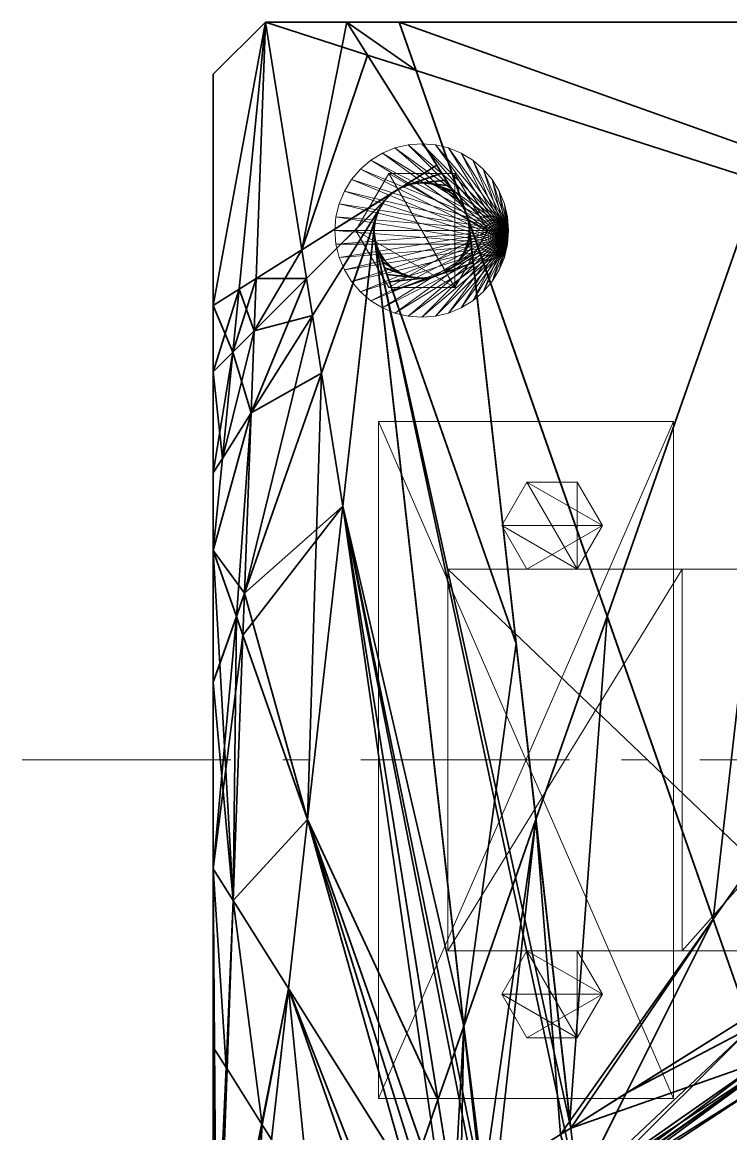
# Model space of a CAD drawing. Header units: millimetres. Extents: x -142 to 149, y -148 to 106.
# Drawn here: x -142 to -60.4, y -43.1 to 85 of the extents above; entities that cross this region are included whole.
import ezdxf

# ---------------------------------------------------------------- set-up
doc = ezdxf.new("R2010")
doc.units = ezdxf.units.MM
doc.linetypes.add('Center', pattern=[39, 24, -6, 3, -6])
for name, color, linetype, lineweight, true_color in [('M-BASE', 7, 'Continuous', 35, 0xbdc8d0), ('M-CENTER', 7, 'Center', 13, 0x9a8164), ('M-DETAIL', 7, 'Continuous', 13, 0x6c8298), ('M-HARDWARE', 7, 'Continuous', 18, 0xd1b579), ('M-STRUCTURE', 7, 'Continuous', 20, 0x509bab)]:
    doc.layers.add(name, color=color, linetype=linetype, lineweight=lineweight, true_color=true_color)

msp = doc.modelspace()

# ---------------------------------------------------------------- linework, layer by layer
at = {"layer": 'M-BASE'}
for points in [[(-114, 85), (-117.032, 54.239), (-120, 52.375)], [(-120, 52.375), (-120, 79), (-114, 85)], [(-120, 52.375, 12), (-117.032, 54.239, 12), (-114, 85, 12)], [(-114, 85, 12), (-120, 79, 12), (-120, 52.375, 12)], [(-114, 85, 12), (-114, 85), (-120, 79)], [(-120, 79), (-120, 79, 12), (-114, 85, 12)], [(-117.032, 54.239), (-114, 85), (-115.081, 55.466)], [(-117.032, 54.239, 12), (-115.081, 55.466, 12), (-114, 85, 12)], [(-115.081, 55.466), (-114, 85), (-109.806, 58.78)], [(-109.806, 58.78, 12), (-114, 85, 12), (-115.081, 55.466, 12)], [(-104.625, 85), (-114, 85), (-104.625, 85, 0.493)], [(-104.625, 85, 0.493), (-114, 85), (-104.625, 85, 0.902)], [(-104.625, 85, 12), (-104.625, 85, 0.902), (-114, 85)], [(-114, 85), (-114, 85, 12), (-104.625, 85, 12)], [(-109.806, 58.78), (-114, 85), (-104.625, 85)], [(-102.252, 81.222, 12), (-114, 85, 12), (-109.806, 58.78, 12)], [(-102.252, 81.222, 12), (-104.625, 85, 12), (-114, 85, 12)], [(-104.625, 85), (-94.28, 68.535), (-109.806, 58.78)], [(-98.608, 85, 0.81), (-98.608, 85), (-104.625, 85)], [(-104.625, 85), (-104.625, 85, 0.493), (-98.608, 85, 0.81)], [(-98.608, 85, 1.481), (-98.608, 85, 0.81), (-104.625, 85, 0.493)], [(-104.625, 85, 0.493), (-104.625, 85, 0.902), (-98.608, 85, 1.481)], [(-98.608, 85, 12), (-98.608, 85, 1.481), (-104.625, 85, 0.902)], [(-104.625, 85, 0.902), (-104.625, 85, 12), (-98.608, 85, 12)], [(-91.045, 63.386), (-104.625, 85), (-98.608, 85)], [(-104.625, 85, 12), (-102.252, 81.222, 12), (-96.656, 79.423, 12)], [(-96.656, 79.423, 12), (-98.608, 85, 12), (-104.625, 85, 12)], [(-50.703, 85, 3.331), (-50.703, 85), (-98.608, 85)], [(-98.608, 85), (-98.608, 85, 0.81), (-50.703, 85, 3.331)], [(-50.703, 85, 6.09), (-50.703, 85, 3.331), (-98.608, 85, 0.81)], [(-98.608, 85, 0.81), (-98.608, 85, 1.481), (-50.703, 85, 6.09)], [(-50.703, 85, 6.09), (-98.608, 85, 1.481), (-98.608, 85, 12)], [(-98.608, 85, 12), (-50.703, 85, 12), (-50.703, 85, 6.09)], [(-74.655, 16.548), (-98.608, 85), (-50.703, 85)], [(-98.608, 85, 12), (-96.656, 79.423, 12), (42.294, 34.745, 12)], [(42.294, 34.745, 12), (10.717, 85, 12), (-98.608, 85, 12)], [(-62.449, -18.337), (-74.655, 16.548), (-50.703, 85)], [(-50.703, 85), (10.717, 85), (-62.449, -18.337)], [(-58.499, -29.623), (-62.449, -18.337), (10.717, 85)], [(-109.806, 58.78, 12), (-94.28, 68.535, 12), (-102.252, 81.222, 12)], [(-91.045, 63.386, 12), (-96.656, 79.423, 12), (-102.252, 81.222, 12)], [(42.294, 34.745, 12), (-96.656, 79.423, 12), (-58.499, -29.623, 12)], [(-120, 58.204, 10.421), (-120, 79, 12), (-120, 58.204, 7.451)], [(-120, 58.204, 7.451), (-120, 79, 12), (-120, 58.204, 2.627)], [(-120, 58.204, 2.627), (-120, 79, 12), (-120, 79)], [(-120, 79), (-120, 58.204), (-120, 58.204, 2.627)], [(-120, 58.204, 12), (-120, 79, 12), (-120, 58.204, 10.421)], [(-98.386, 65.955), (-94.28, 68.535), (-93.691, 67.598)], [(-93.691, 67.598, 12), (-94.28, 68.535, 12), (-98.386, 65.955, 12)], [(-97.224, 66.362), (-93.691, 67.598), (-93.199, 66.816)], [(-93.199, 66.816, 12), (-93.691, 67.598, 12), (-97.224, 66.362, 12)], [(-96, 66.5), (-93.199, 66.816), (-92.773, 66.136)], [(-92.773, 66.136, 12), (-93.199, 66.816, 12), (-96, 66.5, 12)], [(-99.429, 65.3), (-99.299, 65.382), (-98.517, 65.873, 12)], [(-98.517, 65.873, 12), (-99.429, 65.3, 12), (-99.429, 65.3)], [(-98.386, 65.955, 12), (-98.517, 65.873, 12), (-99.299, 65.382)], [(-99.299, 65.382), (-98.386, 65.955), (-98.386, 65.955, 12)], [(-98.386, 65.955), (-98.241, 66.006), (-97.369, 66.311, 12)], [(-97.369, 66.311, 12), (-98.386, 65.955, 12), (-98.386, 65.955)], [(-97.224, 66.362, 12), (-97.369, 66.311, 12), (-98.241, 66.006)], [(-98.241, 66.006), (-97.224, 66.362), (-97.224, 66.362, 12)], [(-97.224, 66.362), (-97.071, 66.379), (-96.153, 66.483, 12)], [(-96.153, 66.483, 12), (-97.224, 66.362, 12), (-97.224, 66.362)], [(-96, 66.5, 12), (-96.153, 66.483, 12), (-97.071, 66.379)], [(-97.071, 66.379), (-96, 66.5), (-96, 66.5, 12)], [(-96, 66.5), (-95.847, 66.483), (-94.929, 66.379, 12)], [(-94.929, 66.379, 12), (-96, 66.5, 12), (-96, 66.5)], [(-94.776, 66.362, 12), (-94.929, 66.379, 12), (-95.847, 66.483)], [(-95.847, 66.483), (-94.776, 66.362), (-94.776, 66.362, 12)], [(-94.776, 66.362), (-92.773, 66.136), (-92.39, 65.527)], [(-92.39, 65.527, 12), (-92.773, 66.136, 12), (-94.776, 66.362, 12)], [(-94.776, 66.362), (-94.631, 66.311), (-93.759, 66.006, 12)], [(-93.759, 66.006, 12), (-94.776, 66.362, 12), (-94.776, 66.362)], [(-93.614, 65.955, 12), (-93.759, 66.006, 12), (-94.631, 66.311)], [(-94.631, 66.311), (-93.614, 65.955), (-93.614, 65.955, 12)], [(-93.614, 65.955), (-92.39, 65.527), (-92.036, 64.964)], [(-92.036, 64.964, 12), (-92.39, 65.527, 12), (-93.614, 65.955, 12)], [(-93.614, 65.955), (-93.483, 65.873), (-92.701, 65.382, 12)], [(-92.701, 65.382, 12), (-93.614, 65.955, 12), (-93.614, 65.955)], [(-92.571, 65.3, 12), (-92.701, 65.382, 12), (-93.483, 65.873)], [(-93.483, 65.873), (-92.571, 65.3), (-92.571, 65.3, 12)], [(-99.429, 65.3), (-109.275, 55.455), (-109.806, 58.78)], [(-99.429, 65.3, 12), (-109.806, 58.78, 12), (-109.275, 55.455, 12)], [(-100.3, 64.429), (-108.598, 51.223), (-109.275, 55.455)], [(-100.3, 64.429, 12), (-109.275, 55.455, 12), (-108.598, 51.223, 12)], [(-100.955, 63.386), (-100.873, 63.517), (-100.382, 64.299, 12)], [(-100.382, 64.299, 12), (-100.955, 63.386, 12), (-100.955, 63.386)], [(-100.3, 64.429, 12), (-100.382, 64.299, 12), (-100.873, 63.517)], [(-100.873, 63.517), (-100.3, 64.429), (-100.3, 64.429, 12)], [(-100.3, 64.429), (-100.191, 64.538), (-99.538, 65.191, 12)], [(-99.538, 65.191, 12), (-100.3, 64.429, 12), (-100.3, 64.429)], [(-99.429, 65.3, 12), (-99.538, 65.191, 12), (-100.191, 64.538)], [(-100.191, 64.538), (-99.429, 65.3), (-99.429, 65.3, 12)], [(-92.571, 65.3), (-92.036, 64.964), (-91.7, 64.429)], [(-91.7, 64.429, 12), (-92.036, 64.964, 12), (-92.571, 65.3, 12)], [(-92.571, 65.3), (-92.462, 65.191), (-91.809, 64.538, 12)], [(-91.809, 64.538, 12), (-92.571, 65.3, 12), (-92.571, 65.3)], [(-91.7, 64.429, 12), (-91.809, 64.538, 12), (-92.462, 65.191)], [(-92.462, 65.191), (-91.7, 64.429), (-91.7, 64.429, 12)], [(-91.7, 64.429), (-91.618, 64.299), (-91.127, 63.517, 12)], [(-91.127, 63.517, 12), (-91.7, 64.429, 12), (-91.7, 64.429)], [(-91.045, 63.386, 12), (-91.127, 63.517, 12), (-91.618, 64.299)], [(-91.618, 64.299), (-91.045, 63.386), (-91.045, 63.386, 12)], [(-100.955, 63.386), (-107.535, 44.581), (-108.598, 51.223)], [(-100.955, 63.386, 12), (-108.598, 51.223, 12), (-107.535, 44.581, 12)], [(-101.362, 62.224), (-101.311, 62.369), (-101.006, 63.241, 12)], [(-101.006, 63.241, 12), (-101.362, 62.224, 12), (-101.362, 62.224)], [(-100.955, 63.386, 12), (-101.006, 63.241, 12), (-101.311, 62.369)], [(-101.311, 62.369), (-100.955, 63.386), (-100.955, 63.386, 12)], [(-91.045, 63.386), (-90.994, 63.241), (-90.689, 62.369, 12)], [(-90.689, 62.369, 12), (-91.045, 63.386, 12), (-91.045, 63.386)], [(-90.638, 62.224, 12), (-90.689, 62.369, 12), (-90.994, 63.241)], [(-90.994, 63.241), (-90.638, 62.224), (-90.638, 62.224, 12)], [(-101.362, 62.224), (-105.08, 29.228), (-107.535, 44.581)], [(-101.362, 62.224, 12), (-107.535, 44.581, 12), (-105.08, 29.228, 12)], [(-101.5, 61), (-101.483, 61.153), (-101.379, 62.071, 12)], [(-101.379, 62.071, 12), (-101.5, 61, 12), (-101.5, 61)], [(-101.362, 62.224, 12), (-101.379, 62.071, 12), (-101.483, 61.153)], [(-101.483, 61.153), (-101.362, 62.224), (-101.362, 62.224, 12)], [(-90.638, 62.224), (-74.655, 16.548), (-82.852, -6.877)], [(-58.499, -29.623, 12), (-90.638, 62.224, 12), (-78.849, -42.41, 12)], [(-90.638, 62.224), (-90.621, 62.071), (-90.517, 61.153, 12)], [(-90.517, 61.153, 12), (-90.638, 62.224, 12), (-90.638, 62.224)], [(-90.5, 61, 12), (-90.517, 61.153, 12), (-90.621, 62.071)], [(-90.621, 62.071), (-90.5, 61), (-90.5, 61, 12)], [(-105.08, 29.228), (-101.5, 61), (-91.173, -30.657)], [(-89.121, -48.865, 12), (-101.5, 61, 12), (-105.08, 29.228, 12)], [(-101.5, 61, 12), (-101.483, 60.847, 12), (-101.379, 59.929)], [(-101.379, 59.929), (-101.5, 61), (-101.5, 61, 12)], [(-101.362, 59.776), (-101.379, 59.929), (-101.483, 60.847, 12)], [(-101.483, 60.847, 12), (-101.362, 59.776, 12), (-101.362, 59.776)], [(-91.045, 58.614), (-90.429, 60.372), (-90.355, 59.712)], [(-91.045, 58.614, 12), (-90.355, 59.712, 12), (-90.429, 60.372, 12)], [(-90.638, 59.776), (-90.5, 61), (-90.429, 60.372)], [(-90.638, 59.776, 12), (-90.429, 60.372, 12), (-90.5, 61, 12)], [(-90.638, 59.776, 12), (-90.621, 59.929, 12), (-90.517, 60.847)], [(-90.517, 60.847), (-90.638, 59.776), (-90.638, 59.776, 12)], [(-90.5, 61), (-90.517, 60.847), (-90.621, 59.929, 12)], [(-90.621, 59.929, 12), (-90.5, 61, 12), (-90.5, 61)], [(-91.173, -30.657), (-101.362, 59.776), (-85.138, 13.41)], [(-101.362, 59.776, 12), (-79.485, -42.81, 12), (-78.849, -42.41, 12)], [(-78.849, -42.41, 12), (-85.138, 13.41, 12), (-101.362, 59.776, 12)], [(-79.485, -42.81, 12), (-101.362, 59.776, 12), (-89.121, -48.865, 12)], [(-101.362, 59.776, 12), (-101.311, 59.631, 12), (-101.006, 58.759)], [(-101.006, 58.759), (-101.362, 59.776), (-101.362, 59.776, 12)], [(-100.955, 58.614), (-101.006, 58.759), (-101.311, 59.631, 12)], [(-101.311, 59.631, 12), (-100.955, 58.614, 12), (-100.955, 58.614)], [(-92.571, 56.7), (-90.274, 58.996), (-90.184, 58.199)], [(-92.571, 56.7, 12), (-90.184, 58.199, 12), (-90.274, 58.996, 12)], [(-91.7, 57.571), (-90.355, 59.712), (-90.274, 58.996)], [(-91.7, 57.571, 12), (-90.274, 58.996, 12), (-90.355, 59.712, 12)], [(-91.045, 58.614, 12), (-90.994, 58.759, 12), (-90.689, 59.631)], [(-90.689, 59.631), (-91.045, 58.614), (-91.045, 58.614, 12)], [(-90.638, 59.776), (-90.689, 59.631), (-90.994, 58.759, 12)], [(-90.994, 58.759, 12), (-90.638, 59.776, 12), (-90.638, 59.776)], [(-120, 58.204, 7.451), (-120, 52.375, 6.176), (-120, 52.375, 9.978)], [(-120, 52.375, 9.978), (-120, 58.204, 10.421), (-120, 58.204, 7.451)], [(-120, 58.204, 2.627), (-120, 52.375), (-120, 52.375, 6.176)], [(-120, 52.375, 6.176), (-120, 58.204, 7.451), (-120, 58.204, 2.627)], [(-120, 58.204), (-120, 52.375), (-120, 58.204, 2.627)], [(-120, 58.204, 10.421), (-120, 52.375, 9.978), (-120, 52.375, 12)], [(-120, 52.375, 12), (-120, 58.204, 12), (-120, 58.204, 10.421)], [(-115.301, 49.428, 12), (-109.275, 55.455, 12), (-109.806, 58.78, 12)], [(-109.806, 58.78, 12), (-115.081, 55.466, 12), (-115.301, 49.428, 12)], [(-115.081, 55.466), (-109.806, 58.78), (-109.275, 55.455)], [(-100.3, 57.571), (-100.747, 58.017), (-100.955, 58.614)], [(-100.955, 58.614, 12), (-100.747, 58.017, 12), (-100.3, 57.571, 12)], [(-100.955, 58.614, 12), (-100.873, 58.483, 12), (-100.382, 57.701)], [(-100.382, 57.701), (-100.955, 58.614), (-100.955, 58.614, 12)], [(-100.3, 57.571), (-100.382, 57.701), (-100.873, 58.483, 12)], [(-100.873, 58.483, 12), (-100.3, 57.571, 12), (-100.3, 57.571)], [(-99.429, 56.7), (-100.527, 57.39), (-100.747, 58.017)], [(-100.747, 58.017, 12), (-100.527, 57.39, 12), (-99.429, 56.7, 12)], [(-93.614, 56.045), (-90.184, 58.199), (-90.081, 57.281)], [(-93.614, 56.045, 12), (-90.081, 57.281, 12), (-90.184, 58.199, 12)], [(-91.7, 57.571, 12), (-91.618, 57.701, 12), (-91.127, 58.483)], [(-91.127, 58.483), (-91.7, 57.571), (-91.7, 57.571, 12)], [(-91.045, 58.614), (-91.127, 58.483), (-91.618, 57.701, 12)], [(-91.618, 57.701, 12), (-91.045, 58.614, 12), (-91.045, 58.614)], [(-98.386, 56.045), (-100.289, 56.711), (-100.527, 57.39)], [(-100.527, 57.39, 12), (-100.289, 56.711, 12), (-98.386, 56.045, 12)], [(-100.3, 57.571, 12), (-100.191, 57.462, 12), (-99.538, 56.809)], [(-99.538, 56.809), (-100.3, 57.571), (-100.3, 57.571, 12)], [(-97.224, 55.638), (-100.024, 55.953), (-100.289, 56.711)], [(-100.289, 56.711, 12), (-100.024, 55.953, 12), (-97.224, 55.638, 12)], [(-99.429, 56.7), (-99.538, 56.809), (-100.191, 57.462, 12)], [(-100.191, 57.462, 12), (-99.429, 56.7, 12), (-99.429, 56.7)], [(-99.429, 56.7, 12), (-99.299, 56.618, 12), (-98.517, 56.127)], [(-98.517, 56.127), (-99.429, 56.7), (-99.429, 56.7, 12)], [(-99.354, 54.036), (-90.081, 57.281), (-85.138, 13.41)], [(-99.354, 54.036, 12), (-85.138, 13.41, 12), (-90.081, 57.281, 12)], [(-98.386, 56.045), (-98.517, 56.127), (-99.299, 56.618, 12)], [(-99.299, 56.618, 12), (-98.386, 56.045, 12), (-98.386, 56.045)], [(-93.614, 56.045, 12), (-93.483, 56.127, 12), (-92.701, 56.618)], [(-92.701, 56.618), (-93.614, 56.045), (-93.614, 56.045, 12)], [(-92.571, 56.7), (-92.701, 56.618), (-93.483, 56.127, 12)], [(-93.483, 56.127, 12), (-92.571, 56.7, 12), (-92.571, 56.7)], [(-92.571, 56.7, 12), (-92.462, 56.809, 12), (-91.809, 57.462)], [(-91.809, 57.462), (-92.571, 56.7), (-92.571, 56.7, 12)], [(-91.7, 57.571), (-91.809, 57.462), (-92.462, 56.809, 12)], [(-92.462, 56.809, 12), (-91.7, 57.571, 12), (-91.7, 57.571)], [(-115.081, 55.466, 12), (-117.032, 54.239, 12), (-117.748, 46.981, 12)], [(-117.748, 46.981, 12), (-115.301, 49.428, 12), (-115.081, 55.466, 12)], [(-117.032, 54.239), (-115.081, 55.466), (-115.301, 49.428)], [(-115.646, 40.006, 12), (-108.598, 51.223, 12), (-109.275, 55.455, 12)], [(-109.275, 55.455, 12), (-115.301, 49.428, 12), (-115.646, 40.006, 12)], [(-109.275, 55.455), (-115.301, 49.428), (-115.081, 55.466)], [(-115.301, 49.428), (-109.275, 55.455), (-108.598, 51.223)], [(-96, 55.5), (-99.719, 55.081), (-100.024, 55.953)], [(-100.024, 55.953, 12), (-99.719, 55.081, 12), (-96, 55.5, 12)], [(-94.776, 55.638), (-99.354, 54.036), (-99.719, 55.081)], [(-99.719, 55.081, 12), (-99.354, 54.036, 12), (-94.776, 55.638, 12)], [(-98.386, 56.045, 12), (-98.241, 55.994, 12), (-97.369, 55.689)], [(-97.369, 55.689), (-98.386, 56.045), (-98.386, 56.045, 12)], [(-97.224, 55.638), (-97.369, 55.689), (-98.241, 55.994, 12)], [(-98.241, 55.994, 12), (-97.224, 55.638, 12), (-97.224, 55.638)], [(-97.224, 55.638, 12), (-97.071, 55.621, 12), (-96.153, 55.517)], [(-96.153, 55.517), (-97.224, 55.638), (-97.224, 55.638, 12)], [(-96, 55.5), (-96.153, 55.517), (-97.071, 55.621, 12)], [(-97.071, 55.621, 12), (-96, 55.5, 12), (-96, 55.5)], [(-96, 55.5, 12), (-95.847, 55.517, 12), (-94.929, 55.621)], [(-94.929, 55.621), (-96, 55.5), (-96, 55.5, 12)], [(-94.776, 55.638), (-94.929, 55.621), (-95.847, 55.517, 12)], [(-95.847, 55.517, 12), (-94.776, 55.638, 12), (-94.776, 55.638)], [(-94.776, 55.638, 12), (-94.631, 55.689, 12), (-93.759, 55.994)], [(-93.759, 55.994), (-94.776, 55.638), (-94.776, 55.638, 12)], [(-93.614, 56.045), (-93.759, 55.994), (-94.631, 55.689, 12)], [(-94.631, 55.689, 12), (-93.614, 56.045, 12), (-93.614, 56.045)], [(-120, 52.375), (-117.032, 54.239), (-117.748, 46.981)], [(-120, 44.729, 12), (-117.748, 46.981, 12), (-117.032, 54.239, 12)], [(-117.032, 54.239, 12), (-120, 52.375, 12), (-120, 44.729, 12)], [(-115.301, 49.428), (-117.748, 46.981), (-117.032, 54.239)], [(-117.748, 46.981), (-120, 44.729), (-120, 52.375)], [(-120, 52.375, 9.978), (-120, 52.375, 6.176), (-120, 44.729, 4.504)], [(-120, 44.729, 4.504), (-120, 44.729, 9.397), (-120, 52.375, 9.978)], [(-120, 44.729), (-120, 44.729, 4.504), (-120, 52.375, 6.176)], [(-120, 52.375, 6.176), (-120, 52.375), (-120, 44.729)], [(-120, 52.375, 12), (-120, 52.375, 9.978), (-120, 44.729, 9.397)], [(-120, 44.729, 9.397), (-120, 44.729, 12), (-120, 52.375, 12)], [(-116.406, 19.23, 12), (-107.535, 44.581, 12), (-108.598, 51.223, 12)], [(-108.598, 51.223, 12), (-115.646, 40.006, 12), (-116.406, 19.23, 12)], [(-108.598, 51.223), (-115.646, 40.006), (-115.301, 49.428)], [(-115.646, 40.006), (-108.598, 51.223), (-107.535, 44.581)], [(-115.301, 49.428, 12), (-117.748, 46.981, 12), (-118.955, 34.741, 12)], [(-118.955, 34.741, 12), (-115.646, 40.006, 12), (-115.301, 49.428, 12)], [(-117.748, 46.981), (-115.301, 49.428), (-115.646, 40.006)], [(-120, 44.729), (-117.748, 46.981), (-118.955, 34.741)], [(-120, 33.077, 12), (-118.955, 34.741, 12), (-117.748, 46.981, 12)], [(-117.748, 46.981, 12), (-120, 44.729, 12), (-120, 33.077, 12)], [(-115.646, 40.006), (-118.955, 34.741), (-117.748, 46.981)], [(-118.955, 34.741), (-120, 33.077), (-120, 44.729)], [(-120, 44.729, 9.397), (-120, 44.729, 4.504), (-120, 33.077, 1.956)], [(-120, 33.077, 1.956), (-120, 33.077, 8.512), (-120, 44.729, 9.397)], [(-120, 33.077), (-120, 33.077, 1.956), (-120, 44.729, 4.504)], [(-120, 44.729, 4.504), (-120, 44.729), (-120, 33.077)], [(-120, 44.729, 12), (-120, 44.729, 9.397), (-120, 33.077, 8.512)], [(-120, 33.077, 8.512), (-120, 33.077, 12), (-120, 44.729, 12)], [(-107.535, 44.581), (-116.406, 19.23), (-115.646, 40.006)], [(-116.406, 19.23), (-107.535, 44.581), (-105.08, 29.228)], [(-109.148, -6.877, 12), (-107.535, 44.581, 12), (-116.406, 19.23, 12)], [(-109.148, -6.877, 12), (-105.08, 29.228, 12), (-107.535, 44.581, 12)], [(-120, 24.136), (-118.955, 34.741), (-115.646, 40.006)], [(-120, 24.136), (-115.646, 40.006), (-116.406, 19.23)], [(-115.646, 40.006, 12), (-118.955, 34.741, 12), (-120, 24.136, 12)], [(-115.646, 40.006, 12), (-120, 24.136, 12), (-117.345, 16.548, 12)], [(-117.345, 16.548, 12), (-116.406, 19.23, 12), (-115.646, 40.006, 12)], [(-118.955, 34.741), (-120, 24.136), (-120, 33.077)], [(-118.955, 34.741, 12), (-120, 33.077, 12), (-120, 24.136, 12)], [(-120, 33.077, 8.512), (-120, 33.077, 1.956), (-120, 24.136)], [(-120, 24.136), (-120, 24.136, 7.833), (-120, 33.077, 8.512)], [(-120, 33.077, 1.956), (-120, 33.077), (-120, 24.136)], [(-120, 33.077, 12), (-120, 33.077, 8.512), (-120, 24.136, 7.833)], [(-120, 24.136, 7.833), (-120, 24.136, 12), (-120, 33.077, 12)], [(-105.08, 29.228), (-109.148, -6.877), (-116.584, 14.373)], [(-105.08, 29.228), (-116.584, 14.373), (-116.406, 19.23)], [(-109.148, -6.877), (-105.08, 29.228), (-94.144, -39.148)], [(-105.08, 29.228, 12), (-109.148, -6.877, 12), (-93.494, -51.612, 12)], [(-91.173, -30.657), (-94.144, -39.148), (-105.08, 29.228)], [(-93.494, -51.612, 12), (-92.273, -50.845, 12), (-105.08, 29.228, 12)], [(-105.08, 29.228, 12), (-89.705, -49.231, 12), (-89.121, -48.865, 12)], [(-89.705, -49.231, 12), (-105.08, 29.228, 12), (-92.273, -50.845, 12)], [(-116.406, 19.23), (-117.345, 16.548), (-120, 24.136)], [(-119.256, 11.085), (-120, 24.136), (-117.345, 16.548)], [(-119.256, 11.085), (-120, 8.96), (-120, 24.136)], [(-120, 8.96, 4.591), (-120, 8.96, 6.68), (-120, 24.136, 7.833)], [(-120, 8.96), (-120, 8.96, 4.591), (-120, 24.136, 7.833)], [(-120, 24.136, 7.833), (-120, 24.136), (-120, 8.96)], [(-120, 8.96, 6.68), (-120, 8.96, 9.123), (-120, 24.136, 12)], [(-120, 24.136, 12), (-120, 24.136, 7.833), (-120, 8.96, 6.68)], [(-120, 8.96, 9.123), (-120, 8.96, 12), (-120, 24.136, 12)], [(-117.345, 16.548, 12), (-120, 24.136, 12), (-120, 8.96, 12)], [(-116.406, 19.23), (-116.584, 14.373), (-117.345, 16.548)], [(-117.345, 16.548, 12), (-116.584, 14.373, 12), (-116.406, 19.23, 12)], [(-116.406, 19.23, 12), (-116.584, 14.373, 12), (-109.148, -6.877, 12)], [(-120, -12.531, 12), (-116.584, 14.373, 12), (-117.345, 16.548, 12)], [(-117.345, 16.548, 12), (-120, 8.96, 12), (-120, -12.531, 12)], [(-117.702, -16.189), (-119.256, 11.085), (-117.345, 16.548)], [(-117.345, 16.548), (-116.584, 14.373), (-117.702, -16.189)], [(-78.937, -41.625), (-82.852, -6.877), (-74.655, 16.548)], [(-74.655, 16.548), (-62.449, -18.337), (-78.937, -41.625)], [(-120, -12.531, 12), (-117.702, -16.189, 12), (-116.584, 14.373, 12)], [(-117.702, -16.189), (-116.584, 14.373), (-109.148, -6.877)], [(-109.148, -6.877, 12), (-116.584, 14.373, 12), (-117.702, -16.189, 12)], [(-85.138, 13.41), (-82.852, -6.877), (-91.173, -30.657)], [(-120, 8.96), (-119.256, 11.085), (-117.702, -16.189)], [(-117.702, -16.189), (-120, -12.531), (-120, 8.96)], [(-120, 8.96, 6.68), (-120, 8.96, 4.591), (-120, -12.531)], [(-120, -12.531), (-120, -12.531, 5.048), (-120, 8.96, 6.68)], [(-120, 8.96, 4.591), (-120, 8.96), (-120, -12.531)], [(-120, 8.96, 9.123), (-120, 8.96, 6.68), (-120, -12.531, 5.048)], [(-120, 8.96, 12), (-120, 8.96, 9.123), (-120, -12.531, 5.048)], [(-120, -12.531, 5.048), (-120, -12.531, 12), (-120, 8.96, 12)], [(-109.148, -6.877), (-111.338, -26.317), (-117.702, -16.189)], [(-117.702, -16.189, 12), (-111.338, -26.317, 12), (-109.148, -6.877, 12)], [(-97.41, -48.483), (-111.338, -26.317), (-109.148, -6.877)], [(-109.148, -6.877, 12), (-111.338, -26.317, 12), (-94.892, -52.491, 12)], [(-94.144, -39.148), (-96, -44.452), (-109.148, -6.877)], [(-109.148, -6.877), (-96, -44.452), (-97.41, -48.483)], [(-94.892, -52.491, 12), (-93.494, -51.612, 12), (-109.148, -6.877, 12)], [(-88.882, -48.714), (-91.173, -30.657), (-82.852, -6.877)], [(-82.852, -6.877), (-87.376, -47.768), (-88.882, -48.714)], [(-80.009, -43.139), (-87.376, -47.768), (-82.852, -6.877)], [(-82.852, -6.877), (-78.937, -41.625), (-80.009, -43.139)], [(-119.598, -68.014), (-119.657, -68.052), (-120, -12.531)], [(-120, -12.531), (-117.702, -16.189), (-119.598, -68.014)], [(-119.657, -68.052), (-120, -68.267), (-120, -12.531)], [(-120, -33.077, 3.488), (-120, -12.531, 5.048), (-120, -33.077, 3.232)], [(-120, -33.077, 3.232), (-120, -12.531, 5.048), (-120, -12.531)], [(-120, -12.531), (-120, -33.077), (-120, -33.077, 3.232)], [(-120, -33.077, 7.938), (-120, -12.531, 12), (-120, -12.531, 5.048)], [(-120, -12.531, 5.048), (-120, -33.077, 3.488), (-120, -33.077, 7.938)], [(-120, -33.077, 12), (-120, -12.531, 12), (-120, -33.077, 7.938)], [(-118.529, -35.418, 12), (-117.702, -16.189, 12), (-120, -12.531, 12)], [(-120, -12.531, 12), (-120, -33.077, 12), (-118.529, -35.418, 12)], [(-119.598, -68.014), (-117.702, -16.189), (-111.338, -26.317)], [(-118.412, -35.604, 12), (-117.702, -16.189, 12), (-118.529, -35.418, 12)], [(-117.702, -16.189, 12), (-118.412, -35.604, 12), (-114.37, -42.037, 12)], [(-114.37, -42.037, 12), (-111.338, -26.317, 12), (-117.702, -16.189, 12)], [(-78.849, -42.41), (-78.937, -41.625), (-62.449, -18.337)], [(-62.449, -18.337), (-72.452, -38.391), (-78.849, -42.41)], [(-72.452, -38.391), (-62.449, -18.337), (-58.499, -29.623)], [(-111.338, -26.317), (-119.351, -67.859), (-119.598, -68.014)], [(-119.351, -67.859), (-111.338, -26.317), (-115.765, -65.606)], [(-100.915, -56.275), (-115.765, -65.606), (-111.338, -26.317)], [(-113.301, -43.738, 12), (-111.338, -26.317, 12), (-114.37, -42.037, 12)], [(-111.338, -26.317, 12), (-113.301, -43.738, 12), (-108.938, -50.683, 12)], [(-99.918, -55.649), (-100.915, -56.275), (-111.338, -26.317)], [(-111.338, -26.317), (-97.41, -48.483), (-99.918, -55.649)], [(-108.938, -50.683, 12), (-94.892, -52.491, 12), (-111.338, -26.317, 12)], [(-92.273, -50.845), (-94.144, -39.148), (-91.173, -30.657)], [(-91.173, -30.657), (-91.525, -50.375), (-92.273, -50.845)], [(-91.525, -50.375), (-91.173, -30.657), (-89.121, -48.865)], [(-88.882, -48.714), (-89.121, -48.865), (-91.173, -30.657)], [(-56.736, -34.661, 12), (-58.499, -29.623, 12), (-78.849, -42.41, 12)], [(-72.452, -38.391), (-58.499, -29.623), (-58.083, -30.812)], [(-58.083, -30.812), (-78.039, -49.592), (-72.452, -38.391)], [(-58.083, -30.812), (-74.105, -46.834), (-78.039, -49.592)], [(-58.083, -30.812), (-56.736, -34.661), (-74.105, -46.834)], [(-118.529, -35.418, 12), (-120, -33.077, 12), (-120, -68.267, 12)], [(-120, -33.077, 3.232), (-120, -68.267, 0.12), (-120, -68.267, 0.815)], [(-120, -68.267, 0.815), (-120, -33.077, 3.488), (-120, -33.077, 3.232)], [(-120, -33.077, 3.232), (-120, -33.077), (-120, -68.267)], [(-120, -68.267), (-120, -68.267, 0.12), (-120, -33.077, 3.232)], [(-120, -33.077, 7.938), (-120, -33.077, 3.488), (-120, -68.267, 0.815)], [(-120, -68.267, 0.815), (-120, -68.267, 0.981), (-120, -33.077, 7.938)], [(-120, -33.077, 7.938), (-120, -68.267, 0.981), (-120, -68.267, 12)], [(-120, -68.267, 12), (-120, -33.077, 12), (-120, -33.077, 7.938)], [(-120, -68.267, 12), (-119.94, -68.229, 12), (-118.529, -35.418, 12)], [(-118.529, -35.418, 12), (-119.94, -68.229, 12), (-119.598, -68.014, 12)], [(-119.598, -68.014, 12), (-118.412, -35.604, 12), (-118.529, -35.418, 12)], [(-114.37, -42.037, 12), (-118.412, -35.604, 12), (-119.598, -68.014, 12)], [(-78.849, -42.41, 12), (-78.039, -49.592, 12), (-56.736, -34.661, 12)], [(-56.476, -35.405, 12), (-56.736, -34.661, 12), (-78.039, -49.592, 12)], [(-78.039, -49.592, 12), (-77.922, -50.637, 12), (-56.476, -35.405, 12)], [(-56.444, -35.495, 12), (-56.476, -35.405, 12), (-77.922, -50.637, 12)], [(-77.922, -50.637, 12), (-77.917, -50.676, 12), (-56.444, -35.495, 12)], [(-77.873, -50.602), (-56.444, -35.495), (-77.917, -50.676)], [(-77.852, -51.253), (-77.917, -50.676), (-56.444, -35.495)], [(-55.971, -36.848, 12), (-56.444, -35.495, 12), (-77.917, -50.676, 12)], [(-77.873, -50.602), (-74.105, -46.834), (-56.736, -34.661)], [(-56.736, -34.661), (-56.476, -35.405), (-77.873, -50.602)], [(-77.873, -50.602), (-56.476, -35.405), (-56.444, -35.495)], [(-56.444, -35.495), (-55.971, -36.848), (-77.852, -51.253)], [(-77.917, -50.676, 12), (-77.852, -51.253, 12), (-55.971, -36.848, 12)], [(-64.908, -62.997), (-77.852, -51.253), (-55.971, -36.848)], [(-50.938, -51.232, 12), (-55.971, -36.848, 12), (-77.852, -51.253, 12)], [(-55.971, -36.848), (-50.938, -51.232), (-64.908, -62.997)], [(-72.452, -38.391), (-78.039, -49.592), (-78.849, -42.41)], [(-96, -44.452), (-94.144, -39.148), (-92.273, -50.845)], [(-119.598, -68.014, 12), (-119.351, -67.859, 12), (-114.37, -42.037, 12)], [(-114.37, -42.037, 12), (-119.351, -67.859, 12), (-115.765, -65.606, 12)], [(-115.765, -65.606, 12), (-113.301, -43.738, 12), (-114.37, -42.037, 12)], [(-80.009, -43.139), (-78.937, -41.625), (-78.849, -42.41)], [(-78.039, -49.592, 12), (-79.485, -42.81, 12), (-89.121, -48.865, 12)], [(-80.009, -43.139), (-78.849, -42.41), (-78.039, -49.592)], [(-79.485, -42.81, 12), (-78.039, -49.592, 12), (-78.849, -42.41, 12)]]:
    msp.add_3dface(points, dxfattribs=at)
at = {"layer": 'M-CENTER'}
msp.add_line((-142, 0, -0.1), (142, 0, -0.1), dxfattribs=at)
at = {"layer": 'M-DETAIL'}
msp.add_line((-99.5, 61, 20.6), (-92.5, 61, 20.6), dxfattribs=at)
for points in [[(-86, 61, 12), (-100.54, 69.91, 12), (-99.09, 70.511, 12)], [(-86.123, 59.436, 14), (-99.09, 70.511, 14), (-100.54, 69.91, 14)], [(-99.09, 70.511, 14), (-99.09, 70.511, 12), (-100.54, 69.91, 12)], [(-100.54, 69.91, 12), (-100.54, 69.91, 14), (-99.09, 70.511, 14)], [(-86, 61, 12), (-99.09, 70.511, 12), (-97.564, 70.877, 12)], [(-86.123, 59.436, 14), (-97.564, 70.877, 14), (-99.09, 70.511, 14)], [(-97.564, 70.877, 14), (-97.564, 70.877, 12), (-99.09, 70.511, 12)], [(-99.09, 70.511, 12), (-99.09, 70.511, 14), (-97.564, 70.877, 14)], [(-86, 61, 12), (-97.564, 70.877, 12), (-96, 71, 12)], [(-86.123, 59.436, 14), (-96, 71, 14), (-97.564, 70.877, 14)], [(-96, 71, 14), (-96, 71, 12), (-97.564, 70.877, 12)], [(-97.564, 70.877, 12), (-97.564, 70.877, 14), (-96, 71, 14)], [(-86, 61, 12), (-96, 71, 12), (-94.436, 70.877, 12)], [(-86.123, 59.436, 14), (-94.436, 70.877, 14), (-96, 71, 14)], [(-94.436, 70.877, 14), (-94.436, 70.877, 12), (-96, 71, 12)], [(-96, 71, 12), (-96, 71, 14), (-94.436, 70.877, 14)], [(-86, 61, 12), (-94.436, 70.877, 12), (-92.91, 70.511, 12)], [(-86.123, 59.436, 14), (-92.91, 70.511, 14), (-94.436, 70.877, 14)], [(-92.91, 70.511, 14), (-92.91, 70.511, 12), (-94.436, 70.877, 12)], [(-94.436, 70.877, 12), (-94.436, 70.877, 14), (-92.91, 70.511, 14)], [(-86, 61, 12), (-92.91, 70.511, 12), (-91.46, 69.91, 12)], [(-86.123, 59.436, 14), (-91.46, 69.91, 14), (-92.91, 70.511, 14)], [(-91.46, 69.91, 14), (-91.46, 69.91, 12), (-92.91, 70.511, 12)], [(-92.91, 70.511, 12), (-92.91, 70.511, 14), (-91.46, 69.91, 14)], [(-86, 61, 12), (-101.878, 69.09, 12), (-100.54, 69.91, 12)], [(-86.123, 59.436, 14), (-100.54, 69.91, 14), (-101.878, 69.09, 14)], [(-100.54, 69.91, 14), (-100.54, 69.91, 12), (-101.878, 69.09, 12)], [(-101.878, 69.09, 12), (-101.878, 69.09, 14), (-100.54, 69.91, 14)], [(-86, 61, 12), (-91.46, 69.91, 12), (-90.122, 69.09, 12)], [(-86.123, 59.436, 14), (-90.122, 69.09, 14), (-91.46, 69.91, 14)], [(-90.122, 69.09, 14), (-90.122, 69.09, 12), (-91.46, 69.91, 12)], [(-91.46, 69.91, 12), (-91.46, 69.91, 14), (-90.122, 69.09, 14)], [(-86, 61, 12), (-104.09, 66.878, 12), (-103.071, 68.071, 12)], [(-86.123, 59.436, 14), (-103.071, 68.071, 14), (-104.09, 66.878, 14)], [(-103.071, 68.071, 14), (-103.071, 68.071, 12), (-104.09, 66.878, 12)], [(-104.09, 66.878, 12), (-104.09, 66.878, 14), (-103.071, 68.071, 14)], [(-86, 61, 12), (-103.071, 68.071, 12), (-101.878, 69.09, 12)], [(-86.123, 59.436, 14), (-101.878, 69.09, 14), (-103.071, 68.071, 14)], [(-101.878, 69.09, 14), (-101.878, 69.09, 12), (-103.071, 68.071, 12)], [(-103.071, 68.071, 12), (-103.071, 68.071, 14), (-101.878, 69.09, 14)], [(-86, 61, 12), (-90.122, 69.09, 12), (-88.929, 68.071, 12)], [(-86.123, 59.436, 14), (-88.929, 68.071, 14), (-90.122, 69.09, 14)], [(-88.929, 68.071, 14), (-88.929, 68.071, 12), (-90.122, 69.09, 12)], [(-90.122, 69.09, 12), (-90.122, 69.09, 14), (-88.929, 68.071, 14)], [(-86, 61, 12), (-88.929, 68.071, 12), (-87.91, 66.878, 12)], [(-86.123, 59.436, 14), (-87.91, 66.878, 14), (-88.929, 68.071, 14)], [(-87.91, 66.878, 14), (-87.91, 66.878, 12), (-88.929, 68.071, 12)], [(-88.929, 68.071, 12), (-88.929, 68.071, 14), (-87.91, 66.878, 14)], [(-86, 61, 12), (-104.91, 65.54, 12), (-104.09, 66.878, 12)], [(-86.123, 59.436, 14), (-104.09, 66.878, 14), (-104.91, 65.54, 14)], [(-104.09, 66.878, 14), (-104.09, 66.878, 12), (-104.91, 65.54, 12)], [(-104.91, 65.54, 12), (-104.91, 65.54, 14), (-104.09, 66.878, 14)], [(-86, 61, 12), (-87.91, 66.878, 12), (-87.09, 65.54, 12)], [(-86.123, 59.436, 14), (-87.09, 65.54, 14), (-87.91, 66.878, 14)], [(-87.09, 65.54, 14), (-87.09, 65.54, 12), (-87.91, 66.878, 12)], [(-87.91, 66.878, 12), (-87.91, 66.878, 14), (-87.09, 65.54, 14)], [(-86, 61, 12), (-105.511, 64.09, 12), (-104.91, 65.54, 12)], [(-86.123, 59.436, 14), (-104.91, 65.54, 14), (-105.511, 64.09, 14)], [(-104.91, 65.54, 14), (-104.91, 65.54, 12), (-105.511, 64.09, 12)], [(-105.511, 64.09, 12), (-105.511, 64.09, 14), (-104.91, 65.54, 14)], [(-86, 61, 12), (-87.09, 65.54, 12), (-86.489, 64.09, 12)], [(-86.123, 59.436, 14), (-86.489, 64.09, 14), (-87.09, 65.54, 14)], [(-86.489, 64.09, 14), (-86.489, 64.09, 12), (-87.09, 65.54, 12)], [(-87.09, 65.54, 12), (-87.09, 65.54, 14), (-86.489, 64.09, 14)], [(-86, 61, 12), (-105.877, 62.564, 12), (-105.511, 64.09, 12)], [(-86.123, 59.436, 14), (-105.511, 64.09, 14), (-105.877, 62.564, 14)], [(-105.511, 64.09, 14), (-105.511, 64.09, 12), (-105.877, 62.564, 12)], [(-105.877, 62.564, 12), (-105.877, 62.564, 14), (-105.511, 64.09, 14)], [(-86.489, 64.09, 12), (-86.123, 62.564, 12), (-86, 61, 12)], [(-86.123, 59.436, 14), (-86.123, 62.564, 14), (-86.489, 64.09, 14)], [(-86.123, 62.564, 14), (-86.123, 62.564, 12), (-86.489, 64.09, 12)], [(-86.489, 64.09, 12), (-86.489, 64.09, 14), (-86.123, 62.564, 14)], [(-86, 61, 12), (-106, 61, 12), (-105.877, 62.564, 12)], [(-86.123, 59.436, 14), (-105.877, 62.564, 14), (-106, 61, 14)], [(-105.877, 62.564, 14), (-105.877, 62.564, 12), (-106, 61, 12)], [(-106, 61, 12), (-106, 61, 14), (-105.877, 62.564, 14)], [(-86.123, 59.436, 14), (-86, 61, 14), (-86.123, 62.564, 14)], [(-86, 61, 14), (-86, 61, 12), (-86.123, 62.564, 12)], [(-86.123, 62.564, 12), (-86.123, 62.564, 14), (-86, 61, 14)], [(-86, 61, 12), (-105.877, 59.436, 12), (-106, 61, 12)], [(-86.123, 59.436, 14), (-106, 61, 14), (-105.877, 59.436, 14)], [(-106, 61, 14), (-106, 61, 12), (-105.877, 59.436, 12)], [(-105.877, 59.436, 12), (-105.877, 59.436, 14), (-106, 61, 14)], [(-86, 61, 12), (-105.511, 57.91, 12), (-105.877, 59.436, 12)], [(-86, 61, 12), (-104.91, 56.46, 12), (-105.511, 57.91, 12)], [(-86, 61, 12), (-104.09, 55.122, 12), (-104.91, 56.46, 12)], [(-86, 61, 12), (-103.071, 53.929, 12), (-104.09, 55.122, 12)], [(-86, 61, 12), (-101.878, 52.91, 12), (-103.071, 53.929, 12)], [(-86, 61, 12), (-100.54, 52.09, 12), (-101.878, 52.91, 12)], [(-86, 61, 12), (-99.09, 51.489, 12), (-100.54, 52.09, 12)], [(-86, 61, 12), (-97.564, 51.123, 12), (-99.09, 51.489, 12)], [(-86, 61, 12), (-96, 51, 12), (-97.564, 51.123, 12)], [(-86, 61, 12), (-94.436, 51.123, 12), (-96, 51, 12)], [(-86, 61, 12), (-92.91, 51.489, 12), (-94.436, 51.123, 12)], [(-86, 61, 12), (-91.46, 52.09, 12), (-92.91, 51.489, 12)], [(-86, 61, 12), (-90.122, 52.91, 12), (-91.46, 52.09, 12)], [(-86, 61, 12), (-88.929, 53.929, 12), (-90.122, 52.91, 12)], [(-86, 61, 12), (-87.91, 55.122, 12), (-88.929, 53.929, 12)], [(-86, 61, 12), (-87.09, 56.46, 12), (-87.91, 55.122, 12)], [(-86, 61, 12), (-86.489, 57.91, 12), (-87.09, 56.46, 12)], [(-86, 61, 12), (-86.123, 59.436, 12), (-86.489, 57.91, 12)], [(-86.123, 59.436, 14), (-86.123, 59.436, 12), (-86, 61, 12)], [(-86, 61, 12), (-86, 61, 14), (-86.123, 59.436, 14)], [(-86.123, 59.436, 14), (-105.877, 59.436, 14), (-105.511, 57.91, 14)], [(-105.877, 59.436, 14), (-105.877, 59.436, 12), (-105.511, 57.91, 12)], [(-105.511, 57.91, 12), (-105.511, 57.91, 14), (-105.877, 59.436, 14)], [(-86.123, 59.436, 14), (-105.511, 57.91, 14), (-104.91, 56.46, 14)], [(-86.123, 59.436, 14), (-104.91, 56.46, 14), (-104.09, 55.122, 14)], [(-86.123, 59.436, 14), (-104.09, 55.122, 14), (-103.071, 53.929, 14)], [(-86.123, 59.436, 14), (-103.071, 53.929, 14), (-101.878, 52.91, 14)], [(-86.123, 59.436, 14), (-101.878, 52.91, 14), (-100.54, 52.09, 14)], [(-86.123, 59.436, 14), (-100.54, 52.09, 14), (-99.09, 51.489, 14)], [(-86.123, 59.436, 14), (-99.09, 51.489, 14), (-97.564, 51.123, 14)], [(-86.123, 59.436, 14), (-97.564, 51.123, 14), (-96, 51, 14)], [(-86.123, 59.436, 14), (-96, 51, 14), (-94.436, 51.123, 14)], [(-86.123, 59.436, 14), (-94.436, 51.123, 14), (-92.91, 51.489, 14)], [(-86.123, 59.436, 14), (-92.91, 51.489, 14), (-91.46, 52.09, 14)], [(-86.123, 59.436, 14), (-91.46, 52.09, 14), (-90.122, 52.91, 14)], [(-86.123, 59.436, 14), (-90.122, 52.91, 14), (-88.929, 53.929, 14)], [(-86.123, 59.436, 14), (-88.929, 53.929, 14), (-87.91, 55.122, 14)], [(-86.123, 59.436, 14), (-87.91, 55.122, 14), (-87.09, 56.46, 14)], [(-87.09, 56.46, 14), (-86.489, 57.91, 14), (-86.123, 59.436, 14)], [(-86.489, 57.91, 14), (-86.489, 57.91, 12), (-86.123, 59.436, 12)], [(-86.123, 59.436, 12), (-86.123, 59.436, 14), (-86.489, 57.91, 14)], [(-105.511, 57.91, 14), (-105.511, 57.91, 12), (-104.91, 56.46, 12)], [(-104.91, 56.46, 12), (-104.91, 56.46, 14), (-105.511, 57.91, 14)], [(-87.09, 56.46, 14), (-87.09, 56.46, 12), (-86.489, 57.91, 12)], [(-86.489, 57.91, 12), (-86.489, 57.91, 14), (-87.09, 56.46, 14)], [(-104.91, 56.46, 14), (-104.91, 56.46, 12), (-104.09, 55.122, 12)], [(-104.09, 55.122, 12), (-104.09, 55.122, 14), (-104.91, 56.46, 14)], [(-87.91, 55.122, 14), (-87.91, 55.122, 12), (-87.09, 56.46, 12)], [(-87.09, 56.46, 12), (-87.09, 56.46, 14), (-87.91, 55.122, 14)], [(-104.09, 55.122, 14), (-104.09, 55.122, 12), (-103.071, 53.929, 12)], [(-103.071, 53.929, 12), (-103.071, 53.929, 14), (-104.09, 55.122, 14)], [(-88.929, 53.929, 14), (-88.929, 53.929, 12), (-87.91, 55.122, 12)], [(-87.91, 55.122, 12), (-87.91, 55.122, 14), (-88.929, 53.929, 14)], [(-103.071, 53.929, 14), (-103.071, 53.929, 12), (-101.878, 52.91, 12)], [(-101.878, 52.91, 12), (-101.878, 52.91, 14), (-103.071, 53.929, 14)], [(-90.122, 52.91, 14), (-90.122, 52.91, 12), (-88.929, 53.929, 12)], [(-88.929, 53.929, 12), (-88.929, 53.929, 14), (-90.122, 52.91, 14)], [(-101.878, 52.91, 14), (-101.878, 52.91, 12), (-100.54, 52.09, 12)], [(-100.54, 52.09, 12), (-100.54, 52.09, 14), (-101.878, 52.91, 14)], [(-91.46, 52.09, 14), (-91.46, 52.09, 12), (-90.122, 52.91, 12)], [(-90.122, 52.91, 12), (-90.122, 52.91, 14), (-91.46, 52.09, 14)], [(-100.54, 52.09, 14), (-100.54, 52.09, 12), (-99.09, 51.489, 12)], [(-99.09, 51.489, 12), (-99.09, 51.489, 14), (-100.54, 52.09, 14)], [(-99.09, 51.489, 14), (-99.09, 51.489, 12), (-97.564, 51.123, 12)], [(-97.564, 51.123, 12), (-97.564, 51.123, 14), (-99.09, 51.489, 14)], [(-94.436, 51.123, 14), (-94.436, 51.123, 12), (-92.91, 51.489, 12)], [(-92.91, 51.489, 12), (-92.91, 51.489, 14), (-94.436, 51.123, 14)], [(-92.91, 51.489, 14), (-92.91, 51.489, 12), (-91.46, 52.09, 12)], [(-91.46, 52.09, 12), (-91.46, 52.09, 14), (-92.91, 51.489, 14)], [(-97.564, 51.123, 14), (-97.564, 51.123, 12), (-96, 51, 12)], [(-96, 51, 12), (-96, 51, 14), (-97.564, 51.123, 14)], [(-96, 51, 14), (-96, 51, 12), (-94.436, 51.123, 12)], [(-94.436, 51.123, 12), (-94.436, 51.123, 14), (-96, 51, 14)], [(-101, -39, 12), (-101, 39, 12), (-67, 39, 12)], [(-67, 39, 12), (-67, -39, 12), (-101, -39, 12)], [(-101, 39, 25), (-101, -39, 25), (-67, -39, 25)], [(-67, -39, 25), (-67, 39, 25), (-101, 39, 25)], [(-67, 39, 25), (-67, 39, 12), (-101, 39, 12)], [(-101, 39, 12), (-101, 39, 25), (-67, 39, 25)], [(-101, 39, 25), (-101, 39, 12), (-101, -39, 12)], [(-101, -39, 12), (-101, -39, 25), (-101, 39, 25)], [(-67, -39, 25), (-67, -39, 12), (-67, 39, 12)], [(-67, 39, 12), (-67, 39, 25), (-67, -39, 25)], [(-101, -39, 25), (-101, -39, 12), (-67, -39, 12)], [(-67, -39, 12), (-67, -39, 25), (-101, -39, 25)]]:
    msp.add_3dface(points, dxfattribs=at)
at = {"layer": 'M-HARDWARE'}
for points in [[(-88.4, 61, 14), (-103.6, 61, 14), (-99.8, 67.582, 14)], [(-92.2, 54.418, 20.5), (-99.8, 67.582, 20.5), (-103.6, 61, 20.5)], [(-99.8, 67.582, 20.5), (-99.8, 67.582, 14), (-103.6, 61, 14)], [(-103.6, 61, 14), (-103.6, 61, 20.5), (-99.8, 67.582, 20.5)], [(-99.8, 67.582, 14), (-92.2, 67.582, 14), (-88.4, 61, 14)], [(-92.2, 54.418, 20.5), (-92.2, 67.582, 20.5), (-99.8, 67.582, 20.5)], [(-92.2, 67.582, 20.5), (-92.2, 67.582, 14), (-99.8, 67.582, 14)], [(-99.8, 67.582, 14), (-99.8, 67.582, 20.5), (-92.2, 67.582, 20.5)], [(-92.2, 54.418, 20.5), (-88.4, 61, 20.5), (-92.2, 67.582, 20.5)], [(-88.4, 61, 20.5), (-88.4, 61, 14), (-92.2, 67.582, 14)], [(-92.2, 67.582, 14), (-92.2, 67.582, 20.5), (-88.4, 61, 20.5)], [(-88.4, 61, 14), (-99.8, 54.418, 14), (-103.6, 61, 14)], [(-103.6, 61, 20.5), (-99.8, 54.418, 20.5), (-92.2, 54.418, 20.5)], [(-103.6, 61, 20.5), (-103.6, 61, 14), (-99.8, 54.418, 14)], [(-99.8, 54.418, 14), (-99.8, 54.418, 20.5), (-103.6, 61, 20.5)], [(-88.4, 61, 14), (-92.2, 54.418, 14), (-99.8, 54.418, 14)], [(-92.2, 54.418, 20.5), (-92.2, 54.418, 14), (-88.4, 61, 14)], [(-88.4, 61, 14), (-88.4, 61, 20.5), (-92.2, 54.418, 20.5)], [(-99.8, 54.418, 20.5), (-99.8, 54.418, 14), (-92.2, 54.418, 14)], [(-92.2, 54.418, 14), (-92.2, 54.418, 20.5), (-99.8, 54.418, 20.5)], [(-75.2, 27, 25), (-86.8, 27, 25), (-83.9, 32.023, 25)], [(-78.1, 21.977, 29), (-83.9, 32.023, 29), (-86.8, 27, 29)], [(-83.9, 32.023, 29), (-83.9, 32.023, 25), (-86.8, 27, 25)], [(-86.8, 27, 25), (-86.8, 27, 29), (-83.9, 32.023, 29)], [(-83.9, 32.023, 25), (-78.1, 32.023, 25), (-75.2, 27, 25)], [(-78.1, 21.977, 29), (-78.1, 32.023, 29), (-83.9, 32.023, 29)], [(-78.1, 32.023, 29), (-78.1, 32.023, 25), (-83.9, 32.023, 25)], [(-83.9, 32.023, 25), (-83.9, 32.023, 29), (-78.1, 32.023, 29)], [(-78.1, 21.977, 29), (-75.2, 27, 29), (-78.1, 32.023, 29)], [(-75.2, 27, 29), (-75.2, 27, 25), (-78.1, 32.023, 25)], [(-78.1, 32.023, 25), (-78.1, 32.023, 29), (-75.2, 27, 29)], [(-75.2, 27, 25), (-83.9, 21.977, 25), (-86.8, 27, 25)], [(-86.8, 27, 29), (-83.9, 21.977, 29), (-78.1, 21.977, 29)], [(-86.8, 27, 29), (-86.8, 27, 25), (-83.9, 21.977, 25)], [(-83.9, 21.977, 25), (-83.9, 21.977, 29), (-86.8, 27, 29)], [(-75.2, 27, 25), (-78.1, 21.977, 25), (-83.9, 21.977, 25)], [(-78.1, 21.977, 29), (-78.1, 21.977, 25), (-75.2, 27, 25)], [(-75.2, 27, 25), (-75.2, 27, 29), (-78.1, 21.977, 29)], [(-83.9, 21.977, 29), (-83.9, 21.977, 25), (-78.1, 21.977, 25)], [(-78.1, 21.977, 25), (-78.1, 21.977, 29), (-83.9, 21.977, 29)], [(-75.2, -27, 25), (-86.8, -27, 25), (-83.9, -21.977, 25)], [(-78.1, -32.023, 29), (-83.9, -21.977, 29), (-86.8, -27, 29)], [(-83.9, -21.977, 29), (-83.9, -21.977, 25), (-86.8, -27, 25)], [(-86.8, -27, 25), (-86.8, -27, 29), (-83.9, -21.977, 29)], [(-83.9, -21.977, 25), (-78.1, -21.977, 25), (-75.2, -27, 25)], [(-78.1, -32.023, 29), (-78.1, -21.977, 29), (-83.9, -21.977, 29)], [(-78.1, -21.977, 29), (-78.1, -21.977, 25), (-83.9, -21.977, 25)], [(-83.9, -21.977, 25), (-83.9, -21.977, 29), (-78.1, -21.977, 29)], [(-78.1, -32.023, 29), (-75.2, -27, 29), (-78.1, -21.977, 29)], [(-75.2, -27, 29), (-75.2, -27, 25), (-78.1, -21.977, 25)], [(-78.1, -21.977, 25), (-78.1, -21.977, 29), (-75.2, -27, 29)], [(-75.2, -27, 25), (-83.9, -32.023, 25), (-86.8, -27, 25)], [(-86.8, -27, 29), (-83.9, -32.023, 29), (-78.1, -32.023, 29)], [(-86.8, -27, 29), (-86.8, -27, 25), (-83.9, -32.023, 25)], [(-83.9, -32.023, 25), (-83.9, -32.023, 29), (-86.8, -27, 29)], [(-75.2, -27, 25), (-78.1, -32.023, 25), (-83.9, -32.023, 25)], [(-78.1, -32.023, 29), (-78.1, -32.023, 25), (-75.2, -27, 25)], [(-75.2, -27, 25), (-75.2, -27, 29), (-78.1, -32.023, 29)], [(-83.9, -32.023, 29), (-83.9, -32.023, 25), (-78.1, -32.023, 25)], [(-78.1, -32.023, 25), (-78.1, -32.023, 29), (-83.9, -32.023, 29)]]:
    msp.add_3dface(points, dxfattribs=at)
at = {"layer": 'M-STRUCTURE'}
for points in [[(-66, 22, 25), (-93, 22, 25), (-93, 22, 41)], [(-27, 22, 63), (-66, 22, 25), (-93, 22, 41)], [(-27, 22, 87), (-27, 22, 63), (-93, 22, 41)], [(-93, 22, 41), (-47, 22, 87), (-27, 22, 87)], [(-93, -22, 25), (-93, 22, 25), (-66, 22, 25)], [(-66, 22, 25), (-66, -22, 25), (-93, -22, 25)], [(-47, -22, 87), (-47, 22, 87), (-93, 22, 41)], [(-93, 22, 41), (-93, -22, 41), (-47, -22, 87)], [(-93, -22, 41), (-93, 22, 41), (-93, 22, 25)], [(-93, 22, 25), (-93, -22, 25), (-93, -22, 41)], [(-66, -22, 25), (-66, 22, 25), (-27, 22, 63)], [(-27, 22, 63), (-27, -22, 63), (-66, -22, 25)], [(-93, -22, 41), (-93, -22, 25), (-66, -22, 25)], [(-93, -22, 41), (-66, -22, 25), (-27, -22, 63)], [(-93, -22, 41), (-27, -22, 63), (-27, -22, 87)], [(-27, -22, 87), (-47, -22, 87), (-93, -22, 41)]]:
    msp.add_3dface(points, dxfattribs=at)

doc.saveas('drawing.dxf')
